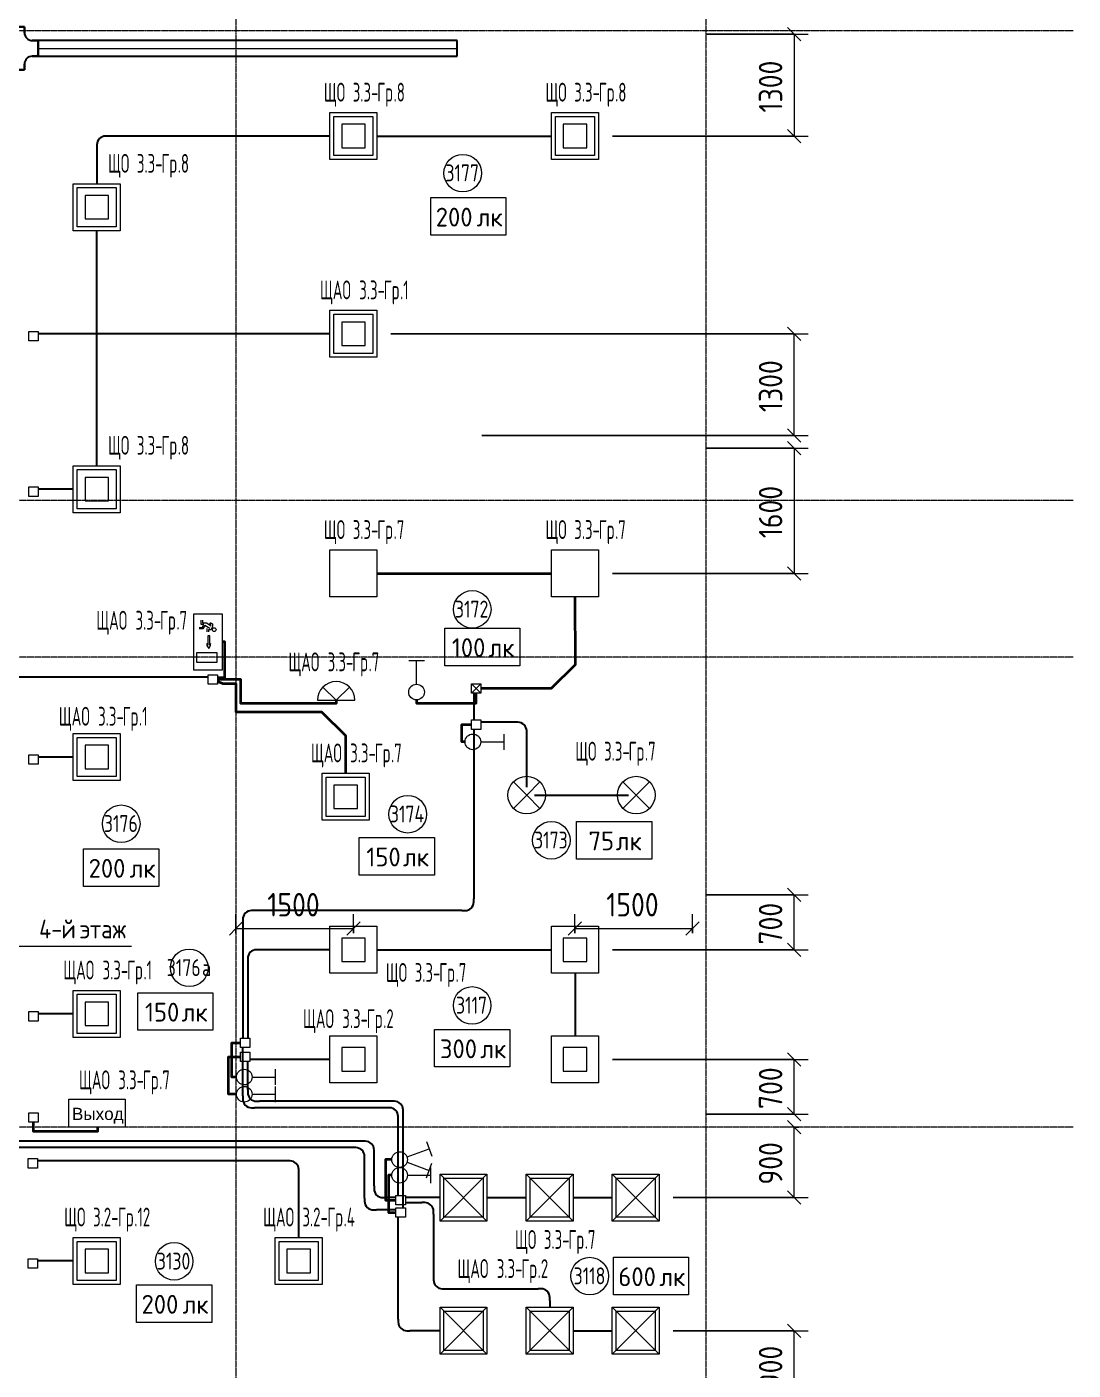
# Model space of a CAD drawing. Header units: millimetres. Extents: x -4730 to 98194, y -4296 to 93388.
# Drawn here: x 84828 to 98194, y 43397 to 60549 of the extents above; entities that cross this region are included whole.
import ezdxf

# ---------------------------------------------------------------- set-up
doc = ezdxf.new("R2010")
doc.units = ezdxf.units.MM
doc.linetypes.add('Линия сетки', pattern=[22.225, 12.7, -3.175, 3.175, -3.175])
for name, color, linetype, lineweight, true_color in [('Кабельные лотки', 5, 'Continuous', 25, 0x0000ff), ('Короба', 7, 'Continuous', 25, 0x008000), ('Соединительные детали кабельных лотков', 5, 'Continuous', 25, 0x0000ff), ('Соединительные детали коробов', 7, 'Continuous', 25, 0x008000), ('Типовые аннотации', 5, 'Continuous', 18, 0x0000ff)]:
    doc.layers.add(name, color=color, linetype=linetype, lineweight=lineweight, true_color=true_color)
for name, color, linetype, lineweight in [('Марки помещений', 7, 'Continuous', 9), ('Марки силовых электроприборов', 7, 'Continuous', 9), ('Осевая линия', 7, 'Continuous', 18), ('Оси', 7, 'Continuous', 9), ('Провода', 7, 'Continuous', 35), ('Размеры', 7, 'Continuous', 9), ('Размеры-120', 7, 'Continuous', 9), ('Текстовые примечания', 7, 'Continuous', 9), ('Тонкие линии', 7, 'Continuous', 9)]:
    doc.layers.add(name, color=color, linetype=linetype, lineweight=lineweight)
doc.styles.add('Arial', font='arial.ttf', dxfattribs={"height": 156})
doc.styles.add('GOST Common', font='GOST_Common.ttf', dxfattribs={"width": 0.6, "height": 240})
doc.styles.add('GOST Common_1', font='GOST_Common.ttf', dxfattribs={"width": 0.9, "height": 300})
doc.styles.add('GOST Common_2', font='GOST_Common.ttf', dxfattribs={"width": 0.8, "height": 216})
doc.styles.add('GOST Common_3', font='GOST_Common.ttf', dxfattribs={"height": 240})
doc.styles.add('GOST Common_5', font='GOST_Common.ttf', dxfattribs={"width": 0.9, "height": 240})
doc.dimstyles.new('ADSK_Проверочный', dxfattribs={"dimscale": 304.8, "dimtxt": 301.714499, "dimasz": 0.556693, "dimexe": 0.590551, "dimexo": 0.590551, "dimgap": 0.19685, "dimtad": 1, "dimdec": 3, "dimrnd": 0.001, "dimdsep": 46, "dimtxsty": 'GOST Common_1', "dimblk1": 'OBLIQUE', "dimblk2": 'OBLIQUE', "dimsah": 1, "dimcen": 0.09, "dimazin": 0, "dimtfac": 1, "dimtdec": 4, "dimtix": 1, "dimtmove": 0, "dimatfit": 3, "dimfxl": 1, "dimtvp": 1, "dimtolj": 1, "dimtzin": 0, "dimarcsym": 2})

# ---------------------------------------------------------------- blocks, each defined once
blk = doc.blocks.new('M_Короб_ отвод - Плоский торец - ПВХ - Стандартная-2386742-3-й этаж')
at = {"layer": 'Соединительные детали коробов'}
for p, q in [((0, 111.95), (0, 150.05)), ((-150.05, 0), (-111.95, 0))]:
    blk.add_line(p, q, dxfattribs=at)
blk.add_arc((-111.95, 111.95), 111.95, 270, 0, dxfattribs=at)
blk = doc.blocks.new('M_Горизонтальный тройник для канального - Радиус 100 мм-2745902-3-й этаж')
at = {"layer": 'Соединительные детали кабельных лотков'}
for p, q in [((275, 150), (-275, 150)), ((-275, 150), (-275, -150)), ((-275, -150), (-275, 150)), ((-275, 150), (275, 150)), ((-275, 150), (-275, 150)), ((275, -150), (275, 150)), ((275, 150), (275, -150)), ((275, 150), (275, 150)), ((-275, -150), (-200, -150)), ((-200, -150), (-275, -150)), ((-275, -150), (-275, -150)), ((200, -150), (275, -150)), ((275, -150), (200, -150)), ((275, -150), (275, -150)), ((-100, -250), (-100, -325)), ((-100, -325), (-100, -250)), ((-100, -325), (100, -325)), ((100, -325), (-100, -325)), ((-100, -325), (-100, -325)), ((100, -325), (100, -250)), ((100, -250), (100, -325)), ((100, -325), (100, -325))]:
    blk.add_line(p, q, dxfattribs=at)
for centre, start, end in [((-200, -250), 0, 90), ((-200, -250), 0, 90), ((200, -250), 90, 180), ((200, -250), 90, 180)]:
    blk.add_arc(centre, 100, start, end, dxfattribs=at)
blk = doc.blocks.new('DIMBLOCK188-3-й этаж')
at = {"layer": 'Размеры-120'}
for p, q in [((94631, 43900), (94546, 43985)), ((93086, 43900), (94811, 43900)), ((94631, 43900), (93086, 43900)), ((94631, 43000), (94631, 43900)), ((94631, 43900), (94715, 43815)), ((94631, 43000), (94546, 43085)), ((94691, 43000), (94451, 43000)), ((94631, 43000), (94715, 42915)), ((94631, 43000), (94691, 43000))]:
    blk.add_line(p, q, dxfattribs=at)
at = {"layer": 'Размеры-120', "color": 0, "insert": (94179, 43166), "char_height": 300, "width": 681.16, "attachment_point": 1, "rotation": 90, "line_spacing_factor": 1.022761, "style": 'GOST Common_1'}
blk.add_mtext('900', dxfattribs=at)
blk = doc.blocks.new('_Oblique')
at = {"color": 0, "linetype": 'ByBlock', "lineweight": -2}
blk.add_line((-0.5, -0.5), (0.5, 0.5), dxfattribs=at)
blk = doc.blocks.new('DIMBLOCK189-3-й этаж')
at = {"layer": 'Размеры-120'}
for p, q in [((94691, 46500), (94451, 46500)), ((94631, 46500), (94546, 46585)), ((94631, 45600), (94631, 46500)), ((94631, 46500), (94715, 46415)), ((94631, 46500), (94691, 46500)), ((94631, 45600), (94546, 45685)), ((93086, 45600), (94811, 45600)), ((94631, 45600), (93086, 45600)), ((94631, 45600), (94715, 45515))]:
    blk.add_line(p, q, dxfattribs=at)
at = {"layer": 'Размеры-120', "color": 0, "insert": (94179, 45766), "char_height": 300, "width": 681.16, "attachment_point": 1, "rotation": 90, "line_spacing_factor": 1.022761, "style": 'GOST Common_1'}
blk.add_mtext('900', dxfattribs=at)
blk = doc.blocks.new('DIMBLOCK190-3-й этаж')
at = {"layer": 'Размеры-120'}
for p, q in [((93510, 49465), (94811, 49465)), ((94631, 49465), (93510, 49465)), ((94631, 49465), (94546, 49550)), ((94631, 48765), (94631, 49465)), ((94631, 49465), (94715, 49380)), ((92310, 48765), (94811, 48765)), ((94631, 48765), (92310, 48765)), ((94631, 48765), (94546, 48850)), ((94631, 48765), (94715, 48680))]:
    blk.add_line(p, q, dxfattribs=at)
at = {"layer": 'Размеры-120', "color": 0, "insert": (94179, 48831), "char_height": 300, "width": 681.16, "attachment_point": 1, "rotation": 90, "line_spacing_factor": 1.022761, "style": 'GOST Common_1'}
blk.add_mtext('700', dxfattribs=at)
blk = doc.blocks.new('DIMBLOCK191-3-й этаж')
at = {"layer": 'Размеры-120'}
for p, q in [((92310, 47365), (94811, 47365)), ((94631, 47365), (92310, 47365)), ((94631, 47365), (94546, 47450)), ((94631, 46665), (94631, 47365)), ((94631, 47365), (94715, 47280)), ((93510, 46665), (94811, 46665)), ((94631, 46665), (93510, 46665)), ((94631, 46665), (94546, 46750)), ((94631, 46665), (94715, 46580))]:
    blk.add_line(p, q, dxfattribs=at)
at = {"layer": 'Размеры-120', "color": 0, "insert": (94179, 46731), "char_height": 300, "width": 681.16, "attachment_point": 1, "rotation": 90, "line_spacing_factor": 1.022761, "style": 'GOST Common_1'}
blk.add_mtext('700', dxfattribs=at)
blk = doc.blocks.new('DIMBLOCK192-3-й этаж')
at = {"layer": 'Размеры-120'}
for p, q in [((87500, 48978), (87500, 49218)), ((87500, 49038), (87585, 49123)), ((89000, 48978), (89000, 49218)), ((89000, 49038), (89085, 49123)), ((87500, 49038), (87415, 48953)), ((87500, 49038), (89000, 49038)), ((87500, 49038), (87500, 48978)), ((89000, 49038), (88915, 48953)), ((89000, 49038), (89000, 48978))]:
    blk.add_line(p, q, dxfattribs=at)
at = {"layer": 'Размеры-120', "color": 0, "insert": (87900, 49490), "char_height": 300, "width": 840.71, "attachment_point": 1, "line_spacing_factor": 1.022761, "style": 'GOST Common_1'}
blk.add_mtext('1500', dxfattribs=at)
blk = doc.blocks.new('DIMBLOCK193-3-й этаж')
at = {"layer": 'Размеры-120'}
for p, q in [((91830, 48978), (91830, 49218)), ((91830, 49038), (91915, 49123)), ((93330, 48978), (93330, 49218)), ((93330, 49038), (93415, 49123)), ((91830, 49038), (91745, 48953)), ((91830, 49038), (93330, 49038)), ((91830, 49038), (91830, 48978)), ((93330, 49038), (93245, 48953)), ((93330, 49038), (93330, 48978))]:
    blk.add_line(p, q, dxfattribs=at)
at = {"layer": 'Размеры-120', "color": 0, "insert": (92230, 49490), "char_height": 300, "width": 840.71, "attachment_point": 1, "line_spacing_factor": 1.022761, "style": 'GOST Common_1'}
blk.add_mtext('1500', dxfattribs=at)
blk = doc.blocks.new('DIMBLOCK194-3-й этаж')
at = {"layer": 'Размеры-120'}
for p, q in [((94631, 55170), (94546, 55255)), ((93510, 55170), (94811, 55170)), ((94631, 55170), (93510, 55170)), ((94631, 55170), (94631, 53570)), ((94631, 55170), (94715, 55085)), ((92310, 53570), (94811, 53570)), ((94631, 53570), (92310, 53570)), ((94631, 53570), (94546, 53655)), ((94631, 53570), (94715, 53485))]:
    blk.add_line(p, q, dxfattribs=at)
at = {"layer": 'Размеры-120', "color": 0, "insert": (94179, 54020), "char_height": 300, "width": 840.71, "attachment_point": 1, "rotation": 90, "line_spacing_factor": 1.022761, "style": 'GOST Common_1'}
blk.add_mtext('1600', dxfattribs=at)
blk = doc.blocks.new('DIMBLOCK195-3-й этаж')
at = {"layer": 'Размеры-120'}
for p, q in [((93510, 60455), (94811, 60455)), ((94631, 60455), (93510, 60455)), ((94631, 60455), (94546, 60540)), ((94631, 60455), (94631, 59155)), ((94631, 60455), (94715, 60370)), ((94631, 59155), (94546, 59240)), ((92310, 59155), (94811, 59155)), ((94631, 59155), (92310, 59155)), ((94631, 59155), (94715, 59070))]:
    blk.add_line(p, q, dxfattribs=at)
at = {"layer": 'Размеры-120', "color": 0, "insert": (94179, 59455), "char_height": 300, "width": 840.71, "attachment_point": 1, "rotation": 90, "line_spacing_factor": 1.022761, "style": 'GOST Common_1'}
blk.add_mtext('1300', dxfattribs=at)
blk = doc.blocks.new('DIMBLOCK196-3-й этаж')
at = {"layer": 'Размеры-120'}
for p, q in [((89480, 56630), (94811, 56630)), ((94631, 56630), (89480, 56630)), ((94631, 56630), (94546, 56715)), ((94631, 55330), (94631, 56630)), ((94631, 56630), (94715, 56545)), ((94631, 55330), (94546, 55415)), ((90640, 55330), (94811, 55330)), ((94631, 55330), (90640, 55330)), ((94631, 55330), (94715, 55245))]:
    blk.add_line(p, q, dxfattribs=at)
at = {"layer": 'Размеры-120', "color": 0, "insert": (94179, 55630), "char_height": 300, "width": 840.71, "attachment_point": 1, "rotation": 90, "line_spacing_factor": 1.022761, "style": 'GOST Common_1'}
blk.add_mtext('1300', dxfattribs=at)
blk = doc.blocks.new('ADSK_Марка_Помещение_1_ГОСТ21-501-2011 - Номер-85995-3-й этаж')
at = {"layer": 'Марки помещений'}
blk.add_circle((0, 0), 2, dxfattribs=at)
blk = doc.blocks.new('Морка помещения_освещённость_ - Морка помещения_освещённость_-1484368-3-й этаж')
at = {"layer": 'Марки помещений', "color": 190, "true_color": 0x8000ff}
for p, q in [((-4, 0), (-4, 4)), ((-4, 4), (4, 4)), ((4, 4), (4, 0)), ((4, 0), (-4, 0))]:
    blk.add_line(p, q, dxfattribs=at)

msp = doc.modelspace()

# ---------------------------------------------------------------- linework, layer by layer
at = {"layer": 'Кабельные лотки'}
for p, q in [((84972.9607, 60174.3828), (84972.9607, 60374.3828)), ((90325, 60374.3828), (84972.9607, 60374.3828)), ((90325, 60174.3828), (90325, 60374.3828)), ((84972.9607, 60174.3828), (90325, 60174.3828))]:
    msp.add_line(p, q, dxfattribs=at)
at = {"layer": 'Короба'}
for p, q in [((85723.5188, 59004.95), (85723.5188, 58543.6703)), ((88704.764, 59155), (85873.5688, 59155)), ((89299.764, 59155), (91534.764, 59155)), ((85723.5188, 54943.6703), (85723.5188, 57948.6703)), ((88704.764, 56630), (84971.6329, 56630)), ((85426.0188, 54646.1703), (84971.6329, 54646.1703)), ((87145.0964, 52246.5835), (84685.0964, 52246.5835)), ((90537.142, 52039.395), (90537.142, 51699.395)), ((91063.3345, 51670.895), (90628.642, 51670.895)), ((90537.142, 51579.395), (90537.142, 49414.445)), ((91213.3845, 50840), (91213.3845, 51520.845)), ((85426.0188, 51226.1703), (84971.6329, 51226.1703)), ((91313.3845, 50740), (92513.3845, 50740)), ((90387.092, 49264.395), (87736.51, 49264.395)), ((87586.46, 49114.345), (87586.46, 47638.1297)), ((88704.764, 48765), (87799.51, 48765)), ((89299.764, 48765), (91534.764, 48765)), ((87649.46, 48614.95), (87649.46, 47638.1297)), ((91832.264, 48467.5), (91832.264, 47662.5)), ((85426.0188, 47946.1703), (84971.6329, 47946.1703)), ((87586.46, 46898.55), (87586.46, 47518.1297)), ((88704.764, 47365), (87677.96, 47365)), ((87649.46, 46981.55), (87649.46, 47336.5)), ((89484.7878, 46831.5), (87799.51, 46831.5)), ((89421.7878, 46748.5), (87736.51, 46748.5)), ((89634.8378, 45471.5), (89634.8378, 46681.45)), ((89571.8378, 45628.5), (89571.8378, 46598.45)), ((89113.2878, 46320), (84723.3378, 46320)), ((88993.2878, 46238), (84723.3378, 46238)), ((89263.3378, 45750.05), (89263.3378, 46169.95)), ((88152.214, 46069.265), (84965.4331, 46069.265)), ((89143.3378, 45593.05), (89143.3378, 46087.95)), ((88302.264, 45089.265), (88302.264, 45919.215)), ((89543.3378, 45600), (89413.3878, 45600)), ((90111.2965, 45600), (89663.3378, 45600)), ((89663.3378, 45537), (89873.2878, 45537)), ((90706.2965, 45600), (91211.2965, 45600)), ((91806.2965, 45600), (92311.2965, 45600)), ((89543.3378, 45443), (89293.3878, 45443)), ((89571.8378, 44050.05), (89571.8378, 45351.5)), ((90023.3378, 45386.95), (90023.3378, 44587.05)), ((85426.0188, 44791.765), (84965.4331, 44791.765)), ((90173.3878, 44437), (91358.7465, 44437)), ((91508.7965, 44286.95), (91508.7965, 44197.5)), ((90111.2965, 43900), (89721.8878, 43900)), ((91806.2965, 43900), (92311.2965, 43900))]:
    msp.add_line(p, q, dxfattribs=at)
at = {"layer": 'Осевая линия'}
msp.add_line((84972.9607, 60274.3828), (90325, 60274.3828), dxfattribs=at)
at = {"layer": 'Оси', "linetype": 'Линия сетки'}
for p, q in [((87500, 93388.3703), (87500, -3096.3487)), ((93500, 93388.3703), (93500, -3096.3487)), ((98194.2682, 60500), (-3530.0173, 60500)), ((98194.2682, 54500), (-3530.0173, 54500)), ((98194.2682, 52500), (-3530.0173, 52500)), ((98194.2682, 46500), (-3530.0173, 46500))]:
    msp.add_line(p, q, dxfattribs=at)
at = {"layer": 'Провода'}
msp.add_line((89300, 53570), (91530, 53570), dxfattribs=at)
at = {"layer": 'Провода', "flags": 128}
for points in [[(91830.4618, 53270), (91831.7947, 52404.1967), (91527.464, 52099.3966), (90628.642, 52099.3951)], [(87321.7452, 52699.2175), (87355, 52700), (87355, 52239.0655), (87265.0964, 52239.0655)], [(88780, 51950), (88780, 51910), (87560, 51910), (87560, 52215.0838), (87265.0964, 52215.0835)], [(88901.1587, 51017.8732), (88901.4518, 51495.2001), (88596.839, 51800), (87503.2385, 51800), (87503.2385, 52160), (87335, 52160), (87265.0964, 52189.6415)], [(89806.3372, 51955.6434), (89806.3372, 51915), (90568.6371, 51915), (90568.6404, 52039.395)], [(90425.6433, 51420), (90385, 51420), (90385, 51639.3971), (90508.642, 51639.3957)], [(87505.6433, 47140), (87445, 47140), (87445, 47578.1318), (87557.96, 47578.1304)], [(87505.6433, 46920), (87405, 46920), (87405, 47396.5021), (87557.96, 47396.5006)], [(85728.8543, 46498.2548), (85730, 46445), (84911.6308, 46445), (84911.6308, 46561.935)], [(89490.6433, 46085), (89410, 46085), (89410, 45568.5021), (89543.3378, 45568.5006)], [(89490.6433, 45885), (89450, 45885), (89450, 45411.5021), (89543.3378, 45411.5008)]]:
    msp.add_lwpolyline(points, dxfattribs=at)
at = {"layer": 'Типовые аннотации'}
for p, q in [((88700, 59455), (89300, 59455)), ((88700, 58855), (88700, 59455)), ((88750, 59405), (89250, 59405)), ((88750, 58905), (88750, 59405)), ((89250, 59405), (89250, 58905)), ((89300, 59455), (89300, 58855)), ((91530, 59455), (92130, 59455)), ((91530, 58855), (91530, 59455)), ((91580, 59405), (92080, 59405)), ((91580, 58905), (91580, 59405)), ((92080, 59405), (92080, 58905)), ((92130, 59455), (92130, 58855)), ((88850, 59305), (88850, 59005)), ((89150, 59305), (88850, 59305)), ((89150, 59005), (89150, 59305)), ((91680, 59305), (91680, 59005)), ((91980, 59305), (91680, 59305)), ((91980, 59005), (91980, 59305)), ((88850, 59005), (89150, 59005)), ((91680, 59005), (91980, 59005)), ((89300, 58855), (88700, 58855)), ((89250, 58905), (88750, 58905)), ((92130, 58855), (91530, 58855)), ((92080, 58905), (91580, 58905)), ((85421.2549, 58546.1703), (86021.2549, 58546.1703)), ((85421.2549, 57946.1703), (85421.2549, 58546.1703)), ((85471.2549, 58496.1703), (85971.2549, 58496.1703)), ((85471.2549, 57996.1703), (85471.2549, 58496.1703)), ((85971.2549, 58496.1703), (85971.2549, 57996.1703)), ((86021.2549, 58546.1703), (86021.2549, 57946.1703)), ((85571.2549, 58396.1703), (85571.2549, 58096.1703)), ((85871.2549, 58396.1703), (85571.2549, 58396.1703)), ((85871.2549, 58096.1703), (85871.2549, 58396.1703)), ((85971.2549, 57996.1703), (85471.2549, 57996.1703)), ((85571.2549, 58096.1703), (85871.2549, 58096.1703)), ((86021.2549, 57946.1703), (85421.2549, 57946.1703)), ((85421.2549, 54946.1703), (86021.2549, 54946.1703)), ((85421.2549, 54346.1703), (85421.2549, 54946.1703)), ((85471.2549, 54896.1703), (85971.2549, 54896.1703)), ((85471.2549, 54396.1703), (85471.2549, 54896.1703)), ((85971.2549, 54896.1703), (85971.2549, 54396.1703)), ((86021.2549, 54946.1703), (86021.2549, 54346.1703)), ((85571.2549, 54796.1703), (85571.2549, 54496.1703)), ((85871.2549, 54796.1703), (85571.2549, 54796.1703)), ((85871.2549, 54496.1703), (85871.2549, 54796.1703)), ((85971.2549, 54396.1703), (85471.2549, 54396.1703)), ((85571.2549, 54496.1703), (85871.2549, 54496.1703)), ((86021.2549, 54346.1703), (85421.2549, 54346.1703)), ((88700, 53870), (89300, 53870)), ((88700, 53270), (88700, 53870)), ((89300, 53870), (89300, 53270)), ((91530, 53870), (92130, 53870)), ((91530, 53270), (91530, 53870)), ((92130, 53870), (92130, 53270)), ((89300, 53270), (88700, 53270)), ((92130, 53270), (91530, 53270)), ((89906.3372, 52455.6434), (89706.3372, 52455.6434)), ((89806.3372, 52155.6434), (89806.3372, 52455.6434)), ((90925.6433, 51320), (90925.6433, 51520)), ((90625.6433, 51420), (90925.6433, 51420)), ((91213.3845, 50740), (91043.6789, 50909.7056)), ((91213.3845, 50740), (91383.0901, 50909.7056)), ((92613.3845, 50740), (92443.6789, 50909.7056)), ((92613.3845, 50740), (92783.0901, 50909.7056)), ((91213.3845, 50740), (91043.6789, 50570.2944)), ((91213.3845, 50740), (91383.0901, 50570.2944)), ((92613.3845, 50740), (92443.6789, 50570.2944)), ((92613.3845, 50740), (92783.0901, 50570.2944)), ((88700, 49065), (89300, 49065)), ((88700, 48465), (88700, 49065)), ((89300, 49065), (89300, 48465)), ((91530, 49065), (92130, 49065)), ((91530, 48465), (91530, 49065)), ((92130, 49065), (92130, 48465)), ((88850, 48915), (88850, 48615)), ((89150, 48915), (88850, 48915)), ((89150, 48615), (89150, 48915)), ((91680, 48915), (91680, 48615)), ((91980, 48915), (91680, 48915)), ((91980, 48615), (91980, 48915)), ((88850, 48615), (89150, 48615)), ((91680, 48615), (91980, 48615)), ((89300, 48465), (88700, 48465)), ((92130, 48465), (91530, 48465)), ((91530, 47665), (92130, 47665)), ((91530, 47065), (91530, 47665)), ((91680, 47515), (91680, 47215)), ((91980, 47515), (91680, 47515)), ((91980, 47215), (91980, 47515)), ((92130, 47665), (92130, 47065)), ((88005.6433, 47040), (88005.6433, 47240)), ((91680, 47215), (91980, 47215)), ((87705.6433, 47140), (88005.6433, 47140)), ((92130, 47065), (91530, 47065)), ((89932.3184, 46315.7773), (90000.7224, 46127.8388)), ((89684.6126, 46119.202), (89966.5204, 46221.8081)), ((89684.6126, 46050.798), (89966.5204, 45948.1919)), ((89932.3184, 45854.2227), (90000.7224, 46042.1612)), ((90106.5325, 45900), (90706.5325, 45900)), ((90106.5325, 45300), (90106.5325, 45900)), ((90106.5325, 45900), (90706.5325, 45300)), ((90106.5325, 45300), (90706.5325, 45900)), ((90156.5325, 45850), (90656.5325, 45850)), ((90156.5325, 45350), (90156.5325, 45850)), ((90656.5325, 45850), (90656.5325, 45350)), ((90706.5325, 45900), (90706.5325, 45300)), ((91206.5325, 45900), (91806.5325, 45900)), ((91206.5325, 45300), (91206.5325, 45900)), ((91206.5325, 45900), (91806.5325, 45300)), ((91206.5325, 45300), (91806.5325, 45900)), ((91256.5325, 45850), (91756.5325, 45850)), ((91256.5325, 45350), (91256.5325, 45850)), ((91756.5325, 45850), (91756.5325, 45350)), ((91806.5325, 45900), (91806.5325, 45300)), ((92306.5325, 45900), (92906.5325, 45900)), ((92306.5325, 45300), (92306.5325, 45900)), ((92306.5325, 45900), (92906.5325, 45300)), ((92306.5325, 45300), (92906.5325, 45900)), ((92356.5325, 45850), (92856.5325, 45850)), ((92356.5325, 45350), (92356.5325, 45850)), ((92856.5325, 45850), (92856.5325, 45350)), ((92906.5325, 45900), (92906.5325, 45300)), ((90706.5325, 45300), (90106.5325, 45300)), ((90656.5325, 45350), (90156.5325, 45350)), ((91806.5325, 45300), (91206.5325, 45300)), ((91756.5325, 45350), (91256.5325, 45350)), ((92906.5325, 45300), (92306.5325, 45300)), ((92856.5325, 45350), (92356.5325, 45350)), ((85421.2549, 45091.765), (86021.2549, 45091.765)), ((85421.2549, 44491.765), (85421.2549, 45091.765)), ((85471.2549, 45041.765), (85971.2549, 45041.765)), ((85471.2549, 44541.765), (85471.2549, 45041.765)), ((85571.2549, 44941.765), (85571.2549, 44641.765)), ((85871.2549, 44941.765), (85571.2549, 44941.765)), ((85871.2549, 44641.765), (85871.2549, 44941.765)), ((85971.2549, 45041.765), (85971.2549, 44541.765)), ((86021.2549, 45091.765), (86021.2549, 44491.765)), ((85571.2549, 44641.765), (85871.2549, 44641.765)), ((86021.2549, 44491.765), (85421.2549, 44491.765)), ((85971.2549, 44541.765), (85471.2549, 44541.765)), ((91206.5325, 44200), (91806.5325, 44200)), ((91206.5325, 43600), (91206.5325, 44200)), ((91206.5325, 44200), (91806.5325, 43600)), ((91206.5325, 43600), (91806.5325, 44200)), ((91256.5325, 44150), (91756.5325, 44150)), ((91256.5325, 43650), (91256.5325, 44150)), ((91756.5325, 44150), (91756.5325, 43650)), ((91806.5325, 44200), (91806.5325, 43600)), ((92306.5325, 44200), (92906.5325, 44200)), ((92306.5325, 43600), (92306.5325, 44200)), ((92306.5325, 44200), (92906.5325, 43600)), ((92306.5325, 43600), (92906.5325, 44200)), ((92356.5325, 44150), (92856.5325, 44150)), ((92356.5325, 43650), (92356.5325, 44150)), ((92856.5325, 44150), (92856.5325, 43650)), ((92906.5325, 44200), (92906.5325, 43600)), ((91806.5325, 43600), (91206.5325, 43600)), ((91756.5325, 43650), (91256.5325, 43650)), ((92906.5325, 43600), (92306.5325, 43600)), ((92856.5325, 43650), (92356.5325, 43650))]:
    msp.add_line(p, q, dxfattribs=at)
at = {"layer": 'Типовые аннотации', "color": 1, "true_color": 0xff0000}
for p, q in [((88700, 56930), (89300, 56930)), ((88700, 56330), (88700, 56930)), ((88750, 56880), (89250, 56880)), ((88750, 56380), (88750, 56880)), ((88850, 56780), (88850, 56480)), ((89150, 56780), (88850, 56780)), ((89150, 56480), (89150, 56780)), ((89250, 56880), (89250, 56380)), ((89300, 56930), (89300, 56330)), ((84851.6329, 56658.5), (84971.6329, 56658.5)), ((84851.6329, 56538.5), (84851.6329, 56658.5)), ((84971.6329, 56658.5), (84971.6329, 56538.5)), ((84971.6329, 56538.5), (84851.6329, 56538.5)), ((88850, 56480), (89150, 56480)), ((89300, 56330), (88700, 56330)), ((89250, 56380), (88750, 56380)), ((87145.0964, 52275.0835), (87265.0964, 52275.0835)), ((87145.0964, 52155.0835), (87145.0964, 52275.0835)), ((87265.0964, 52155.0835), (87145.0964, 52155.0835)), ((87265.0964, 52275.0835), (87265.0964, 52155.0835)), ((88780, 51950), (88610.2944, 52119.7057)), ((88780, 51950), (88949.7056, 52119.7057)), ((88540, 51950), (89020, 51950)), ((85421.2549, 51526.1703), (86021.2549, 51526.1703)), ((85421.2549, 50926.1703), (85421.2549, 51526.1703)), ((85471.2549, 51476.1703), (85971.2549, 51476.1703)), ((85471.2549, 50976.1703), (85471.2549, 51476.1703)), ((85971.2549, 51476.1703), (85971.2549, 50976.1703)), ((86021.2549, 51526.1703), (86021.2549, 50926.1703)), ((85571.2549, 51376.1703), (85571.2549, 51076.1703)), ((85871.2549, 51376.1703), (85571.2549, 51376.1703)), ((85871.2549, 51076.1703), (85871.2549, 51376.1703)), ((84851.6329, 51254.6703), (84971.6329, 51254.6703)), ((84851.6329, 51134.6703), (84851.6329, 51254.6703)), ((84971.6329, 51134.6703), (84851.6329, 51134.6703)), ((84971.6329, 51254.6703), (84971.6329, 51134.6703)), ((85971.2549, 50976.1703), (85471.2549, 50976.1703)), ((85571.2549, 51076.1703), (85871.2549, 51076.1703)), ((88600.9745, 51017.8732), (89200.9745, 51017.8732)), ((88600.9745, 50417.8732), (88600.9745, 51017.8732)), ((88650.9745, 50967.8732), (89150.9745, 50967.8732)), ((88650.9745, 50467.8732), (88650.9745, 50967.8732)), ((89150.9745, 50967.8732), (89150.9745, 50467.8732)), ((89200.9745, 51017.8732), (89200.9745, 50417.8732)), ((86021.2549, 50926.1703), (85421.2549, 50926.1703)), ((88750.9745, 50867.8732), (88750.9745, 50567.8732)), ((89050.9745, 50867.8732), (88750.9745, 50867.8732)), ((89050.9745, 50567.8732), (89050.9745, 50867.8732)), ((89150.9745, 50467.8732), (88650.9745, 50467.8732)), ((88750.9745, 50567.8732), (89050.9745, 50567.8732)), ((89200.9745, 50417.8732), (88600.9745, 50417.8732)), ((85421.2549, 48246.1703), (86021.2549, 48246.1703)), ((85421.2549, 47646.1703), (85421.2549, 48246.1703)), ((86021.2549, 48246.1703), (86021.2549, 47646.1703)), ((85471.2549, 48196.1703), (85971.2549, 48196.1703)), ((85471.2549, 47696.1703), (85471.2549, 48196.1703)), ((85571.2549, 48096.1703), (85571.2549, 47796.1703)), ((85871.2549, 48096.1703), (85571.2549, 48096.1703)), ((85871.2549, 47796.1703), (85871.2549, 48096.1703)), ((85971.2549, 48196.1703), (85971.2549, 47696.1703)), ((84851.6329, 47974.6703), (84971.6329, 47974.6703)), ((84851.6329, 47854.6703), (84851.6329, 47974.6703)), ((84971.6329, 47854.6703), (84851.6329, 47854.6703)), ((84971.6329, 47974.6703), (84971.6329, 47854.6703)), ((85971.2549, 47696.1703), (85471.2549, 47696.1703)), ((85571.2549, 47796.1703), (85871.2549, 47796.1703)), ((86021.2549, 47646.1703), (85421.2549, 47646.1703)), ((88700, 47665), (89300, 47665)), ((88700, 47065), (88700, 47665)), ((88850, 47515), (88850, 47215)), ((89150, 47515), (88850, 47515)), ((89150, 47215), (89150, 47515)), ((89300, 47665), (89300, 47065)), ((87557.96, 47456.5), (87677.96, 47456.5)), ((87557.96, 47336.5), (87557.96, 47456.5)), ((87677.96, 47456.5), (87677.96, 47336.5)), ((87677.96, 47336.5), (87557.96, 47336.5)), ((88850, 47215), (89150, 47215)), ((88005.6433, 46820), (88005.6433, 47020)), ((89300, 47065), (88700, 47065)), ((87705.6433, 46920), (88005.6433, 46920)), ((84851.6329, 46681.935), (84971.6329, 46681.935)), ((84851.6329, 46561.935), (84851.6329, 46681.935)), ((84971.6329, 46681.935), (84971.6329, 46561.935)), ((84971.6329, 46561.935), (84851.6329, 46561.935)), ((84845.4331, 46097.765), (84965.4331, 46097.765)), ((84845.4331, 45977.765), (84845.4331, 46097.765)), ((84965.4331, 45977.765), (84845.4331, 45977.765)), ((84965.4331, 46097.765), (84965.4331, 45977.765)), ((89990.6433, 45785), (89990.6433, 45985)), ((89690.6433, 45885), (89990.6433, 45885)), ((88000, 45091.765), (88600, 45091.765)), ((88000, 44491.765), (88000, 45091.765)), ((88050, 45041.765), (88550, 45041.765)), ((88050, 44541.765), (88050, 45041.765)), ((88150, 44941.765), (88150, 44641.765)), ((88450, 44941.765), (88150, 44941.765)), ((88450, 44641.765), (88450, 44941.765)), ((88550, 45041.765), (88550, 44541.765)), ((88600, 45091.765), (88600, 44491.765)), ((88150, 44641.765), (88450, 44641.765)), ((88600, 44491.765), (88000, 44491.765)), ((88550, 44541.765), (88050, 44541.765)), ((90106.5325, 44200), (90706.5325, 44200)), ((90106.5325, 43600), (90106.5325, 44200)), ((90106.5325, 44200), (90706.5325, 43600)), ((90106.5325, 43600), (90706.5325, 44200)), ((90156.5325, 44150), (90656.5325, 44150)), ((90156.5325, 43650), (90156.5325, 44150)), ((90656.5325, 44150), (90656.5325, 43650)), ((90706.5325, 44200), (90706.5325, 43600)), ((90706.5325, 43600), (90106.5325, 43600)), ((90656.5325, 43650), (90156.5325, 43650))]:
    msp.add_line(p, q, dxfattribs=at)
at = {"layer": 'Типовые аннотации', "color": 16, "true_color": 0x800000}
for p, q in [((84851.6329, 54674.6703), (84971.6329, 54674.6703)), ((84851.6329, 54554.6703), (84851.6329, 54674.6703)), ((84971.6329, 54554.6703), (84851.6329, 54554.6703)), ((84971.6329, 54674.6703), (84971.6329, 54554.6703)), ((90508.642, 51699.395), (90628.642, 51699.395)), ((90508.642, 51579.395), (90508.642, 51699.395)), ((90628.642, 51699.395), (90628.642, 51579.395)), ((90628.642, 51579.395), (90508.642, 51579.395)), ((84845.4331, 44820.265), (84965.4331, 44820.265)), ((84845.4331, 44700.265), (84845.4331, 44820.265)), ((84965.4331, 44820.265), (84965.4331, 44700.265)), ((84965.4331, 44700.265), (84845.4331, 44700.265))]:
    msp.add_line(p, q, dxfattribs=at)
at = {"layer": 'Типовые аннотации', "color": 96, "true_color": 0x008000}
for p, q in [((86961.7452, 53054.9821), (87321.7452, 53054.9821)), ((86961.7452, 52334.9821), (86961.7452, 53054.9821)), ((87321.7452, 53054.9821), (87321.7452, 52334.9821)), ((87030.0202, 52880.733), (87067.6279, 52880.733)), ((87078.0202, 52862.733), (87030.0202, 52862.733)), ((87055.6279, 52920.2637), (87055.6279, 52974.2637)), ((87090.4509, 52920.2637), (87055.6279, 52920.2637)), ((87067.6279, 52880.733), (87090.4509, 52920.2637)), ((87073.6279, 52974.2637), (87073.6279, 52938.2637)), ((87073.6279, 52938.2637), (87121.6279, 52938.2637)), ((87102.0202, 52904.3022), (87078.0202, 52862.733)), ((87164.374, 52868.3022), (87102.0202, 52904.3022)), ((87121.6279, 52938.2637), (87183.9817, 52902.2637)), ((87129.9817, 52826.3022), (87129.9817, 52868.3022)), ((87177.9817, 52850.3022), (87147.9817, 52850.3022)), ((87147.9817, 52850.3022), (87147.9817, 52826.3022)), ((87183.9817, 52917.4791), (87161.8048, 52930.2829)), ((87170.8048, 52945.8714), (87201.9817, 52927.8714)), ((87201.9817, 52891.8714), (87177.9817, 52850.3022)), ((87201.9817, 52927.8714), (87201.9817, 52891.8714)), ((87139.7977, 52654.461), (87127.7977, 52675.2456)), ((87127.7977, 52675.2456), (87127.7977, 52651.2456)), ((87163.7977, 52774.461), (87139.7977, 52774.461)), ((87139.7977, 52774.461), (87139.7977, 52654.461)), ((87163.7977, 52654.461), (87163.7977, 52774.461)), ((87175.7977, 52675.2456), (87163.7977, 52654.461)), ((87175.7977, 52651.2456), (87175.7977, 52675.2456)), ((87259.594, 52556.359), (86995.594, 52556.359)), ((86995.594, 52556.359), (86995.594, 52436.359)), ((87127.7977, 52651.2456), (87151.7977, 52609.6764)), ((87151.7977, 52609.6764), (87175.7977, 52651.2456)), ((87259.594, 52436.359), (87259.594, 52556.359)), ((87321.7452, 52334.9821), (86961.7452, 52334.9821)), ((86995.594, 52436.359), (87259.594, 52436.359)), ((85364.9821, 46498.2548), (85364.9821, 46858.2548)), ((85364.9821, 46858.2548), (86084.9821, 46858.2548)), ((86084.9821, 46858.2548), (86084.9821, 46498.2548)), ((86084.9821, 46498.2548), (85364.9821, 46498.2548))]:
    msp.add_line(p, q, dxfattribs=at)
at = {"layer": 'Типовые аннотации', "color": 7}
for p, q in [((90508.642, 52159.395), (90628.642, 52159.395)), ((90508.642, 52039.395), (90508.642, 52159.395)), ((90508.642, 52159.395), (90628.642, 52039.395)), ((90508.642, 52039.395), (90628.642, 52159.395)), ((90628.642, 52159.395), (90628.642, 52039.395)), ((90628.642, 52039.395), (90508.642, 52039.395)), ((87557.96, 47638.1297), (87677.96, 47638.1297)), ((87557.96, 47518.1297), (87557.96, 47638.1297)), ((87677.96, 47518.1297), (87557.96, 47518.1297)), ((87677.96, 47638.1297), (87677.96, 47518.1297)), ((89543.3378, 45628.5), (89663.3378, 45628.5)), ((89543.3378, 45508.5), (89543.3378, 45628.5)), ((89663.3378, 45628.5), (89663.3378, 45508.5)), ((89663.3378, 45508.5), (89543.3378, 45508.5)), ((89543.3378, 45471.5), (89663.3378, 45471.5)), ((89543.3378, 45351.5), (89543.3378, 45471.5)), ((89663.3378, 45471.5), (89663.3378, 45351.5)), ((89663.3378, 45351.5), (89543.3378, 45351.5))]:
    msp.add_line(p, q, dxfattribs=at)
at = {"layer": 'Типовые аннотации', "color": 96, "true_color": 0x008000}
msp.add_circle((87222.5129, 52852.3049), 24, dxfattribs=at)
at = {"layer": 'Типовые аннотации'}
for centre, radius in [((89806.3372, 52055.6434), 100), ((90525.6433, 51420), 100), ((91213.3845, 50740), 240), ((92613.3845, 50740), 240), ((87605.6433, 47140), 100), ((89590.6433, 46085), 100)]:
    msp.add_circle(centre, radius, dxfattribs=at)
at = {"layer": 'Типовые аннотации', "color": 1, "true_color": 0xff0000}
for centre in [(87605.6433, 46920), (89590.6433, 45885)]:
    msp.add_circle(centre, 100, dxfattribs=at)
msp.add_arc((88780, 51950), 240, 0, 180, dxfattribs=at)
at = {"layer": 'Тонкие линии'}
msp.add_line((84536.9627, 48812.8764), (86166.8182, 48812.8764), dxfattribs=at)

# ---------------------------------------------------------------- block references
at = {"layer": 'Марки помещений', "xscale": 120, "yscale": 120, "zscale": 120}
for p in [(90396.3611, 58681.6734), (90518.2337, 53111.7229), (86033.796, 50373.8367), (89693.9355, 50495.7423), (91528.6314, 50163.1366), (86903.2328, 48534.0605), (90516.6051, 48054.0605), (86710.089, 44786.7781), (92018.4521, 44598.0548)]:
    msp.add_blockref('ADSK_Марка_Помещение_1_ГОСТ21-501-2011 - Номер-85995-3-й этаж', p, dxfattribs=at)
at = {"layer": 'Марки помещений', "color": 190, "true_color": 0x8000ff, "xscale": 120, "yscale": 120, "zscale": 120}
for p in [(90468.1533, 57888.4517), (90645.8373, 52391.7229), (92331.4444, 49923.1366), (89554.0426, 49717.9093), (86033.796, 49573.3902), (86725.7968, 47736.4717), (90516.6051, 47268.5086), (92800.738, 44358.0548), (86710.089, 44005.9872)]:
    msp.add_blockref('Морка помещения_освещённость_ - Морка помещения_освещённость_-1484368-3-й этаж', p, dxfattribs=at)
at = {"layer": 'Соединительные детали кабельных лотков', "rotation": 90}
msp.add_blockref('M_Горизонтальный тройник для канального - Радиус 100 мм-2745902-3-й этаж', (84647.9607, 60274.3828), dxfattribs=at)
msp.add_blockref('M_Горизонтальный тройник для канального - Радиус 100 мм-2745902-3-й этаж', (84647.9607, 60274.3828), dxfattribs=at)
at = {"layer": 'Соединительные детали коробов'}
for p, rotation in [((85723.5188, 59155), 180), ((91213.3845, 51670.895), 90), ((87586.46, 49264.395), 180), ((87649.46, 48765), 180), ((87586.46, 46748.5), 270), ((87649.46, 46831.5), 270), ((89634.8378, 46831.5), 90), ((89571.8378, 46748.5), 90), ((89263.3378, 46320), 90), ((89143.3378, 46238), 90), ((88302.264, 46069.265), 90), ((89263.3378, 45600), 270), ((89143.3378, 45443), 270), ((90023.3378, 45537), 90), ((90023.3378, 44437), 270), ((91508.7965, 44437), 90), ((89571.8378, 43900), 270)]:
    msp.add_blockref('M_Короб_ отвод - Плоский торец - ПВХ - Стандартная-2386742-3-й этаж', p, dxfattribs=dict(at, rotation=rotation))
msp.add_blockref('M_Короб_ отвод - Плоский торец - ПВХ - Стандартная-2386742-3-й этаж', (90537.142, 49264.395), dxfattribs=at)

# ---------------------------------------------------------------- texts
at = {"layer": 'Марки помещений', "char_height": 216, "attachment_point": 1, "style": 'GOST Common_2'}
for s, insert, width in [('3177', (90175.2451, 58792.4606), 546.4302), ('3172', (90297.1178, 53222.5101), 546.4302), ('3174', (89466.0995, 50606.5295), 561.8226), ('3176', (85812.68, 50484.6239), 546.4302), ('3173', (91307.5154, 50273.9238), 546.4302), ('3176', (86615.3968, 48644.8477), 546.4302), ('\\fGOST Common|b0|i0|c204|p34|;\\W.8;а', (87066.2468, 48644.8477), 161.6202), ('3117', (90311.3292, 48164.8477), 507.9492), ('3130', (86488.9731, 44897.5654), 546.4302), ('3118', (91813.1761, 44708.842), 507.9492)]:
    msp.add_mtext(s, dxfattribs=dict(at, insert=insert, width=width))
at = {"layer": 'Марки помещений', "color": 190, "true_color": 0x8000ff, "char_height": 240, "attachment_point": 1, "style": 'GOST Common_3'}
for s, insert, width in [('200', (90052.0694, 58240.1636), 634.9365), ('лк', (90575.9444, 58240.1636), 413.67075), ('100', (90257.9534, 52743.4348), 567.59475), ('лк', (90726.2659, 52743.4348), 413.67075), ('75', (92002.9606, 50274.8486), 423.291), ('лк', (92352.2106, 50274.8486), 413.67075), ('200', (85617.7121, 49925.1022), 634.9365), ('150', (89166.1588, 50069.6213), 567.59475), ('лк', (89634.4713, 50069.6213), 413.67075), ('лк', (86141.5871, 49925.1022), 413.67075), ('150', (86337.913, 48088.1836), 567.59475), ('лк', (86806.2255, 48088.1836), 413.67075), ('300', (90104.7213, 47620.2206), 625.31625), ('лк', (90620.6588, 47620.2206), 413.67075), ('600', (92384.6541, 44709.7667), 634.9365), ('лк', (92908.5291, 44709.7667), 413.67075), ('200', (86294.0051, 44357.6992), 634.9365), ('лк', (86817.8801, 44357.6992), 413.67075)]:
    msp.add_mtext(s, dxfattribs=dict(at, insert=insert, width=width))
at = {"layer": 'Марки силовых электроприборов', "char_height": 240, "attachment_point": 1, "style": 'GOST Common'}
for s, insert, width in [('ЩО', (88622.7253, 59835.1824), 340.55685), (' 3.3-', (88903.7128, 59835.1824), 484.8606), ('Гр', (89303.7628, 59835.1824), 253.9746), ('.8', (89513.3128, 59835.1824), 178.93665), ('ЩО', (91452.7253, 59835.1824), 340.55685), (' 3.3-', (91733.7128, 59835.1824), 484.8606), ('Гр', (92133.7628, 59835.1824), 253.9746), ('.8', (92343.3128, 59835.1824), 178.93665), ('ЩО', (85865.5153, 58926.3527), 340.55685), (' 3.3-', (86146.5028, 58926.3527), 484.8606), ('Гр', (86546.5528, 58926.3527), 253.9746), ('.8', (86756.1028, 58926.3527), 178.93665), ('ЩАО', (88572.6853, 57310.1824), 502.17705), (' 3.3-', (88987.0228, 57310.1824), 484.8606), ('Гр', (89387.0728, 57310.1824), 253.9746), ('.1', (89596.6228, 57310.1824), 138.5316), ('ЩО', (85865.5153, 55326.3527), 340.55685), (' 3.3-', (86146.5028, 55326.3527), 484.8606), ('Гр', (86546.5528, 55326.3527), 253.9746), ('.8', (86756.1028, 55326.3527), 178.93665), ('ЩО', (88622.7253, 54250.1824), 340.55685), (' 3.3-', (88903.7128, 54250.1824), 484.8606), ('Гр', (89303.7628, 54250.1824), 253.9746), ('.7', (89513.3128, 54250.1824), 178.93665), ('ЩО', (91452.7253, 54250.1824), 340.55685), (' 3.3-', (91733.7128, 54250.1824), 484.8606), ('Гр', (92133.7628, 54250.1824), 253.9746), ('.7', (92343.3128, 54250.1824), 178.93665), ('ЩАО', (85715.3117, 53092.1293), 502.17705), (' 3.3-', (86129.6492, 53092.1293), 484.8606), ('Гр', (86529.6992, 53092.1293), 253.9746), ('.7', (86739.2492, 53092.1293), 178.93665), ('ЩАО', (88169.4012, 52560.7479), 502.17705), (' 3.3-', (88583.7387, 52560.7479), 484.8606), ('Гр', (88983.7887, 52560.7479), 253.9746), ('.7', (89193.3387, 52560.7479), 178.93665), ('ЩАО', (85236.9662, 51866.3527), 502.17705), (' 3.3-', (85651.3037, 51866.3527), 484.8606), ('Гр', (86051.3537, 51866.3527), 253.9746), ('.1', (86260.9037, 51866.3527), 138.5316), ('ЩАО', (88457.0998, 51398.0556), 502.17705), (' 3.3-', (88871.4373, 51398.0556), 484.8606), ('Гр', (89271.4873, 51398.0556), 253.9746), ('.7', (89481.0373, 51398.0556), 178.93665), ('ЩО', (91833.8458, 51420.1824), 340.55685), (' 3.3-', (92114.8333, 51420.1824), 484.8606), ('Гр', (92514.8833, 51420.1824), 253.9746), ('.7', (92724.4333, 51420.1824), 178.93665), ('ЩАО', (85293.9402, 48626.3527), 502.17705), (' 3.3-', (85708.2777, 48626.3527), 484.8606), ('Гр', (86108.3277, 48626.3527), 253.9746), ('.1', (86317.8777, 48626.3527), 138.5316), ('ЩО', (89414.3819, 48594.9746), 340.55685), (' 3.3-', (89695.3694, 48594.9746), 484.8606), ('Гр', (90095.4194, 48594.9746), 253.9746), ('.7', (90304.9694, 48594.9746), 178.93665), ('ЩАО', (88356.1253, 48005.1824), 502.17705), (' 3.3-', (88770.4628, 48005.1824), 484.8606), ('Гр', (89170.5128, 48005.1824), 253.9746), ('.2', (89380.0628, 48005.1824), 178.93665), ('ЩАО', (85494.7949, 47223.6875), 502.17705), (' 3.3-', (85909.1324, 47223.6875), 484.8606), ('Гр', (86309.1824, 47223.6875), 253.9746), ('.7', (86518.7324, 47223.6875), 178.93665), ('ЩО', (85305.8202, 45471.9474), 340.55685), (' 3.2-', (85586.8077, 45471.9474), 490.63275), ('Гр', (85991.6202, 45471.9474), 253.9746), ('.12', (86201.1702, 45471.9474), 265.5189), ('ЩАО', (87846.7653, 45471.9474), 502.17705), (' 3.2-', (88261.1028, 45471.9474), 490.63275), ('Гр', (88665.9153, 45471.9474), 253.9746), ('.4', (88875.4653, 45471.9474), 196.2531), ('ЩО', (91064.6878, 45184.9505), 340.55685), (' 3.3-', (91345.6753, 45184.9505), 484.8606), ('Гр', (91745.7253, 45184.9505), 253.9746), ('.7', (91955.2753, 45184.9505), 178.93665), ('ЩАО', (90329.7336, 44814.03), 502.17705), (' 3.3-', (90744.0711, 44814.03), 484.8606), ('Гр', (91144.1211, 44814.03), 253.9746), ('.2', (91353.6711, 44814.03), 178.93665)]:
    msp.add_mtext(s, dxfattribs=dict(at, insert=insert, width=width))
at = {"layer": 'Текстовые примечания', "char_height": 240, "attachment_point": 1, "style": 'GOST Common_5'}
for s, insert, width in [(' 4-', (84853.9326, 49150.515), 502.17705), ('\\fGOST Common|b0|i0|c204|p34|;\\W.9;й', (85268.2701, 49150.515), 190.48095), ('\\fGOST Common|b0|i0|c204|p34|;\\W.9; ', (85425.4326, 49150.515), 95.240475), ('этаж', (85504.0138, 49150.515), 874.480725)]:
    msp.add_mtext(s, dxfattribs=dict(at, insert=insert, width=width))
at = {"layer": 'Типовые аннотации', "color": 96, "lineweight": 9, "true_color": 0x008000, "insert": (85405.125, 46747.4194), "char_height": 156, "width": 769.62, "attachment_point": 1, "style": 'Arial'}
msp.add_mtext('Выход', dxfattribs=at)

# ---------------------------------------------------------------- dimensions: what is measured, and where the dimension line sits
at = {"layer": 'Размеры'}
for base, p1, p2, override, picture, middle in [((94630.651, 59155), (93330, 60455), (92129.764, 59155), {"dimpost": '<>', "dimfxl": 1769.340697}, 'DIMBLOCK195-3-й этаж', (94420.651, 59805)), ((94630.651, 56630), (90460, 55330), (89299.764, 56630), {"dimpost": '<>', "dimfxl": 1742.454481}, 'DIMBLOCK196-3-й этаж', (94420.651, 55980)), ((94630.651, 53570), (93330, 55170), (92129.764, 53570), {"dimpost": '<>', "dimfxl": 2000.14162}, 'DIMBLOCK194-3-й этаж', (94420.651, 54370)), ((94630.651, 49465), (92129.764, 48765), (93330, 49465), {"dimpost": '<>', "dimfxl": 1389.448272}, 'DIMBLOCK190-3-й этаж', (94420.651, 49115)), ((94630.651, 47365), (93330, 46665), (92129.764, 47365), {"dimpost": '<>', "dimfxl": 1389.448272}, 'DIMBLOCK191-3-й этаж', (94420.651, 47015)), ((94630.651, 46500), (92906.2965, 45600), (94510.6692, 46500), {"dimpost": '<>', "dimfxl": 1839.568345}, 'DIMBLOCK189-3-й этаж', (94420.651, 46050)), ((94630.651, 43900), (94510.6692, 43000), (92906.2965, 43900), {"dimpost": '<>', "dimfxl": 1839.568345}, 'DIMBLOCK188-3-й этаж', (94420.651, 43450))]:
    dim = msp.add_linear_dim(base=base, p1=p1, p2=p2, angle=90, dimstyle='ADSK_Проверочный', override=override, dxfattribs=at)
    dim.commit()
    dim.dimension.update_dxf_attribs({"geometry": picture, "text_midpoint": middle})
for base, p1, p2, picture, middle in [((89000, 49037.7468), (87500, 49157.7286), (89000, 49157.7286), 'DIMBLOCK192-3-й этаж', (88250, 49247.7468)), ((93330, 49037.7468), (91830, 49157.7286), (93330, 49157.7286), 'DIMBLOCK193-3-й этаж', (92580, 49247.7468))]:
    dim = msp.add_linear_dim(base=base, p1=p1, p2=p2, dimstyle='ADSK_Проверочный', override={"dimpost": '<>', "dimfxl": 1500}, dxfattribs=at)
    dim.commit()
    dim.dimension.update_dxf_attribs({"geometry": picture, "text_midpoint": middle})

doc.saveas('drawing.dxf')
